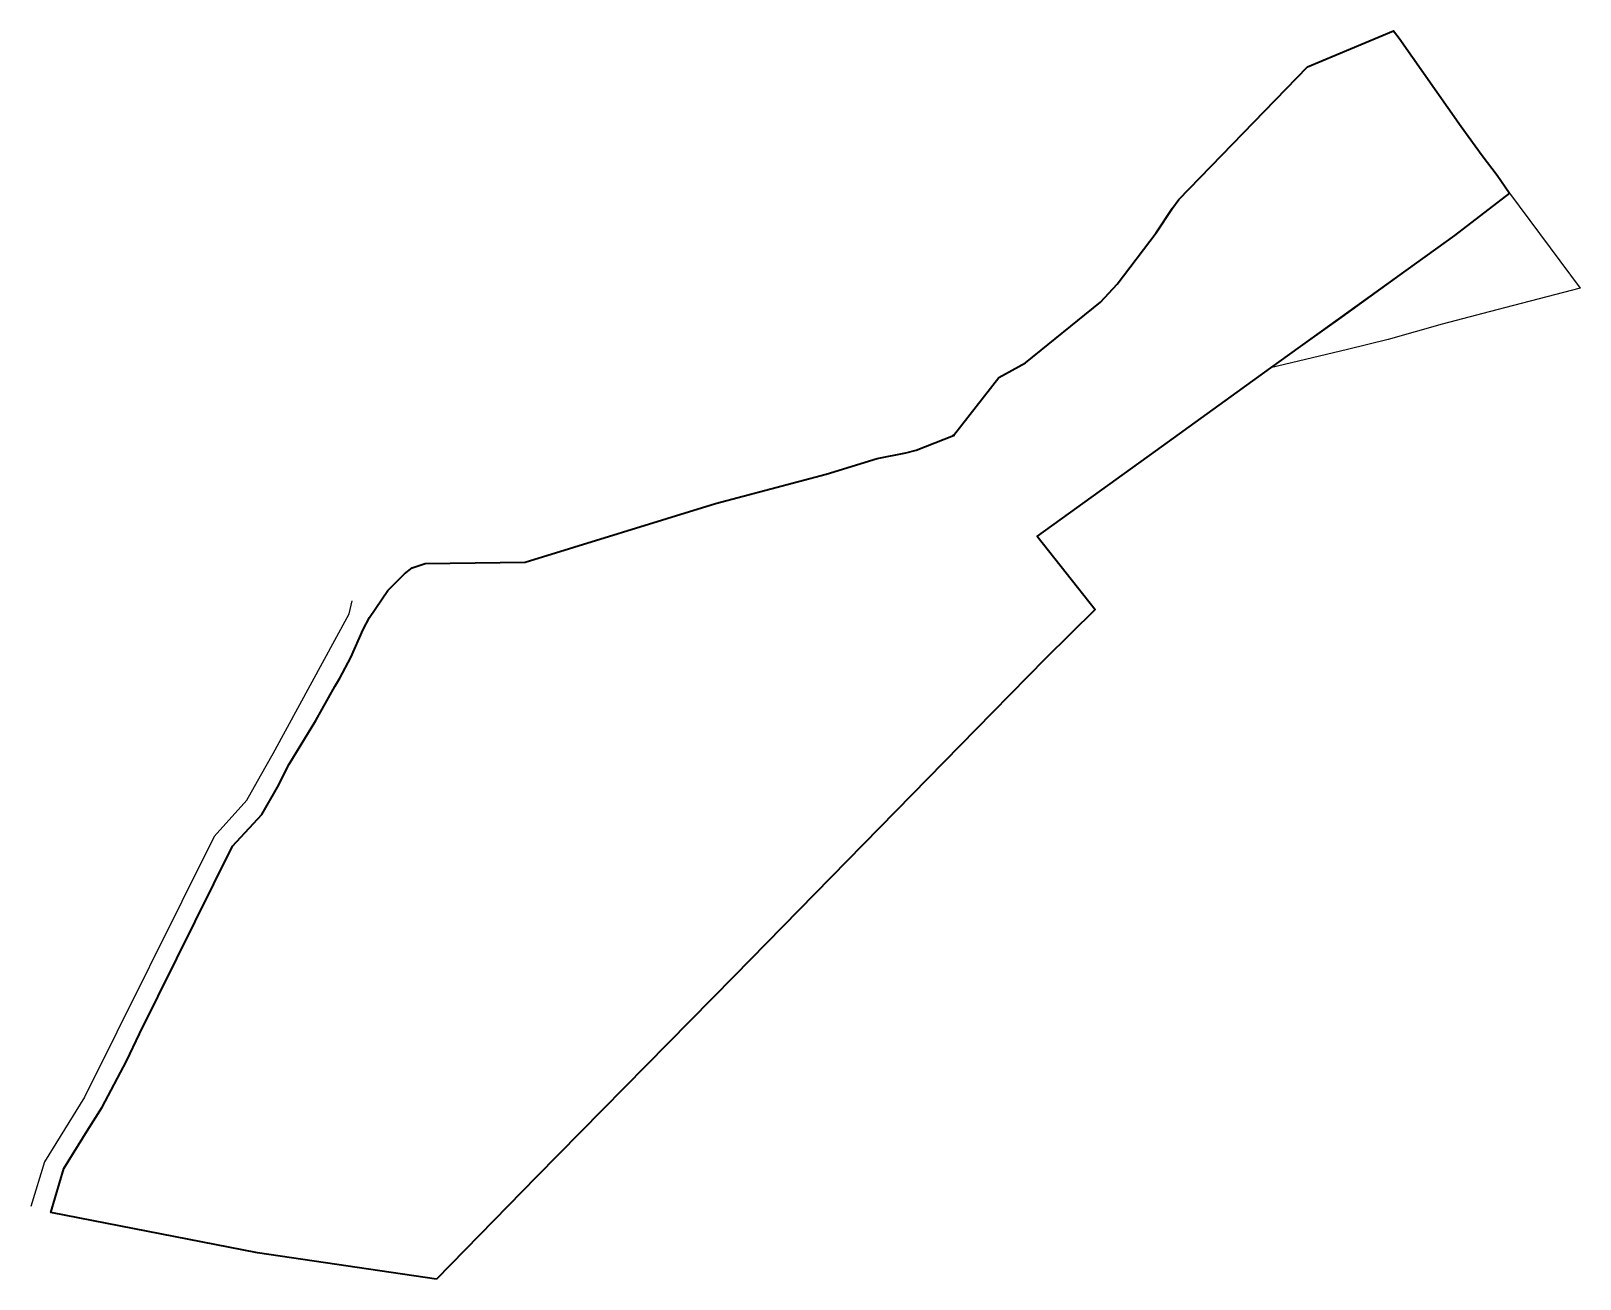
# Model space of a CAD drawing. Header units: millimetres. Extents: x 610764 to 1044762885095, y 1316825 to 2569345345915.
# Drawn here: x 610764 to 611447, y 1316825 to 1317375 of the extents above.
import ezdxf

# ---------------------------------------------------------------- set-up
doc = ezdxf.new("R2010")
doc.units = ezdxf.units.MM
doc.layers.add('EST. .20', color=3, linetype='Continuous', lineweight=20)

msp = doc.modelspace()

# ---------------------------------------------------------------- linework, layer by layer
at = {"layer": 'EST. .20', "color": 6, "linetype": 'Continuous', "lineweight": 40, "flags": 128}
msp.add_lwpolyline([(610942.93, 1316825.4), (610863.96, 1316836.88), (610773.02, 1316854.77), (610778.66, 1316874.14), (610788.94, 1316890.63), (610795.63, 1316901.1), (610806.24, 1316921.33), (610812.07, 1316933.43), (610852.96, 1317016.2), (610865.96, 1317030.04), (610872.86, 1317042.19), (610878.03, 1317052.32), (610889.67, 1317071.46), (610898.13, 1317086.42), (610900.25, 1317090.22), (610905.07, 1317099.23), (610910.52, 1317111.61), (610913.4, 1317116.84), (610921.38, 1317128.84), (610928.8, 1317136.13), (610932.22, 1317138.73), (610937.85, 1317140.63), (610937.85, 1317140.63), (610981.95, 1317141.3), (611065.8, 1317167.13), (611114.6, 1317180.09), (611137.09, 1317186.97), (611149.66, 1317189.5), (611154.27, 1317190.67), (611170.66, 1317197.11), (611190.65, 1317222.63), (611202.38, 1317229.09), (611235.37, 1317255.89), (611242.75, 1317263.77), (611259.92, 1317286.34), (611267.08, 1317297.22), (611269.91, 1317301.12), (611326.55, 1317359.54), (611364.51, 1317375.33), (611367.02, 1317372.17), (611394.25, 1317333.27), (611403.58, 1317320.51), (611410.09, 1317311.85), (611415.63, 1317303.9), (611391.34, 1317285.25), (611310.35, 1317226.87), (611259.56, 1317190.17), (611207.57, 1317152.7), (611233.02, 1317120.43), (611211.23, 1317098.75), (611187.88, 1317075.06), (611074.05, 1316958.86), (610987, 1316870.43), (610942.93, 1316825.4)], dxfattribs=at)
at = {"layer": 'EST. .20', "color": 3, "linetype": 'Continuous', "lineweight": -2, "flags": 128}
msp.add_lwpolyline([(611415.63, 1317303.9), (611446.66, 1317261.93), (611410.01, 1317252.48), (611385.92, 1317246.08), (611362.08, 1317239.42), (611344.23, 1317234.98), (611310.35, 1317226.87), (611341.87, 1317249.34), (611391.34, 1317285.25), (611415.63, 1317303.9)], dxfattribs=at)
at = {"layer": 'EST. .20', "color": 7, "linetype": 'Continuous', "lineweight": -2, "flags": 128}
for points in [[(610845, 1317020.4), (610859.26, 1317036.45), (610865.4, 1317047.12), (610870.9, 1317057.01), (610904.4, 1317118.49), (610905.79, 1317124.26)], [(610845, 1317020.4), (610787.8, 1316905.52), (610770.16, 1316877.09), (610764.23, 1316857.36)]]:
    msp.add_lwpolyline(points, dxfattribs=at)
at = {"layer": 'EST. .20', "color": 6, "linetype": 'Continuous', "lineweight": 40}
msp.add_circle((611170.66, 1317197.11), 0.177, dxfattribs=at)

doc.saveas('drawing.dxf')
